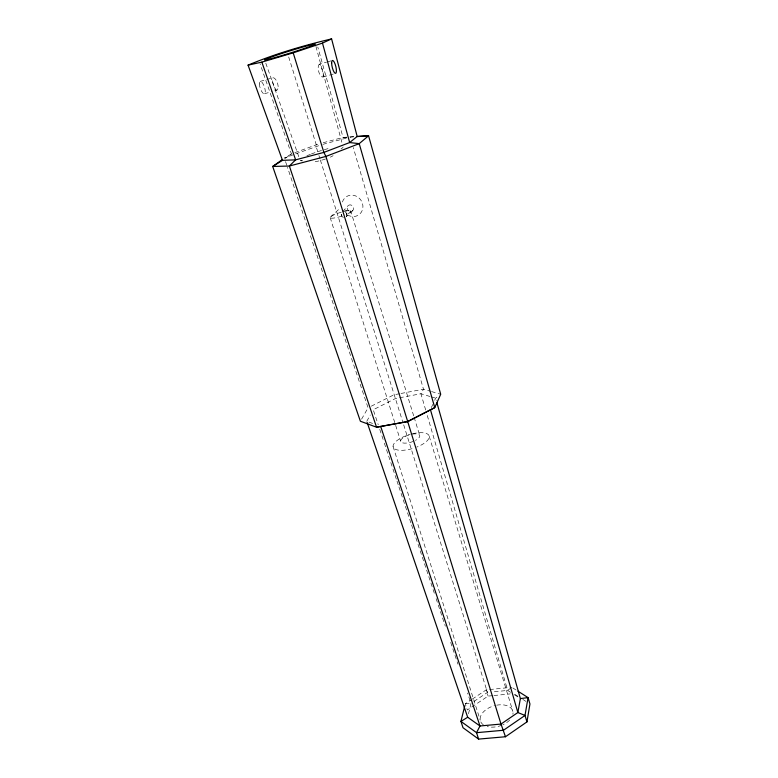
<?xml version="1.0" encoding="UTF-8"?>
<svg xmlns="http://www.w3.org/2000/svg" width="778" height="778" viewBox="0 0 778 778"><rect width="100%" height="100%" fill="white"/><g stroke="black" fill="none" stroke-linecap="round" stroke-linejoin="round"><path stroke-width="0.58" stroke-dasharray="3.89 2.92" d="M346.862 215.467L345.977 212.618A3.054 2.655 55.3 0 0 343.964 211.635M343.477 217.373A3.044 2.917 44 0 1 342.126 216.615L341.241 213.775M468.512 713.786L471.001 703.4L467.559 693.033M431.382 407.594L432.792 404.453M434.678 400.262L435.631 398.171L437.324 396.868M319.515 64.204A6.749 2.713 76.5 0 0 318.212 68.396A6.613 2.655 76.5 0 0 321.528 76.74L322.996 77.003L323.24 75.787A6.613 1.099 75.4 0 0 321.217 66.811A6.749 1.118 75.4 0 0 319.515 64.204L326.497 62.172M277.902 88.77L276.861 90.209L271.259 91.804M366.769 421.306L370.299 415.005M361.576 419.157L368.072 407.798L287.471 167.319M342.709 211.616L347.98 205.762M352.765 210.556L346.22 216.712A3.054 2.655 55.3 0 0 346.881 215.525M330.572 216.897L338.877 209.292M510.981 687.927L507.674 690.426L493.398 691.856M285.186 158.42L291.429 153.937L260.085 63.884M492.746 695.649L488.107 696.106L467.306 709.983L465.293 703.75L471.264 699.792M473.909 701.464L487.446 692.459L403.412 423.991M472.256 699.13L486.172 689.891L488.496 689.658M291.429 153.937L284.388 158.119L294.551 154.277M371.3 406.174L393.901 394.806L399.824 393.687M295.689 153.85L321.693 144.659M294.813 152.663L318.552 143.969M260.163 81.418L272.524 77.829A6.652 2.937 72 0 1 276.744 81.34A6.652 2.937 72 0 1 277.95 88.955M327.664 61.832L331.156 60.82M264.53 93.73L270.141 92.125M322.996 77.003L333.441 74.017M341.25 212.229L340.608 212.404A10.804 1.964 -17.3 0 0 330.193 217.733A10.804 1.964 -17.3 0 0 342.194 216.002M323.22 142.724L343.049 137.434L353.65 136.695M322.831 144.358L346.803 137.969M343.254 211.684L345.714 211.149A10.804 1.964 -17.3 0 1 350.829 211.402L413.75 416.084M401.001 393.464L423.495 389.224L430.38 391.237M489.654 689.541L511.798 687.305M493.904 695.532L510.193 693.908M353.679 136.821L350.236 137.054L350.917 139.379M465.293 703.75L471.001 703.4M346.648 137.249L343.049 137.434L317.784 47.02M276.861 90.209L275.986 89.781A6.525 1.352 71.3 0 1 272.99 83.197A6.525 1.352 71.3 0 1 272.524 77.897M302.671 160.832L300.434 160.628A22.591 2.898 -17.3 0 0 302.37 160.783M344.761 210.118L349.458 210.78M431.527 391.567L440.708 394.261M429.971 396.479L420.917 393.756L395.438 398.54L373.236 409.753L378.225 424.72M431.1 396.819L435.631 398.171L436.283 400.514M368.908 422.094L373.197 423.67M512.819 687.947L516.884 690.524M514.705 694.219L518.77 696.816M522.835 699.422L525.879 701.367M510.601 692.303L507.674 690.426L427.044 414.703M514.511 694.812L520.375 698.576M487.446 692.459L486.172 689.891L488.107 696.106M265.804 63.212L299.16 157.71M285.545 161.571L287.082 166.171M379.752 429.33L383.972 441.992M384.351 443.149L396.624 479.997M397.004 481.144L398.54 485.754M398.929 486.902L411.192 523.75M411.581 524.907L434.581 594.003M436.118 598.603L445.317 626.241M450.686 642.365L457.97 664.247M393.065 446.514L480.221 720.165M330.173 217.548L400.631 441.175M288.667 56.94L316.218 144.591L316.024 146.167L318.562 154.268M318.922 155.425L320.011 158.887M320.371 160.044L403.053 422.833M341.192 214.3L341.785 216.206M346.307 213.046L346.891 214.961M414.11 417.241L419.799 435.738M429.223 436.273L512.887 711.481M425.683 410.045L420.917 393.756L423.495 389.224L353.28 147.519M315.946 46.495L342.164 143.453M343.117 146.964A22.591 2.898 -17.3 0 1 340.988 148.899M306.882 155.775A22.591 2.898 -17.3 0 1 310.441 154.316M311.404 153.947A22.591 2.898 -17.3 0 1 322.092 150.319M324.3 149.677A22.591 2.898 -17.3 0 1 329.658 148.238M333.11 155.61A11.009 1.459 -17.3 0 1 330.29 157.156M325.476 159.004A11.009 1.459 -17.3 0 1 312.484 161.425M412.564 433.725A18.828 7.148 -17.3 0 1 429.135 435.904A18.828 7.148 -17.3 0 1 416.765 447.097M412.039 448.692A18.828 7.148 -17.3 0 1 393.075 446.63A18.828 7.148 -17.3 0 1 410.23 434.319M412.214 434.134A9.978 3.764 -17.3 0 1 419.653 435.291A9.978 3.764 -17.3 0 1 415.442 440.387M413.167 441.437A9.978 3.764 -17.3 0 1 400.777 441.68A9.978 3.764 -17.3 0 1 409.743 434.708M350.829 211.402A10.804 1.964 -17.3 0 1 345.597 214.738M342.417 202.027A10.999 10.192 53.2 0 1 356.917 196.503A10.999 10.192 53.2 0 1 361.206 212.394A10.999 10.192 53.2 0 1 345.461 213.289M496.675 705.179A16.921 10.474 -17.3 0 1 512.916 714.292M509.648 720.097A16.921 10.474 -17.3 0 1 502.802 724.795M501.781 725.232A16.921 10.474 -17.3 0 1 487.184 726.555M483.323 724.804A16.921 10.474 -17.3 0 1 494.555 705.646M259.385 83.956A6.535 2.198 71.4 0 0 263.946 93.788A6.535 2.198 71.4 0 0 263.674 84.997A6.535 2.198 71.4 0 0 259.385 83.956M347.144 208.057A3.384 3.131 51.2 0 0 352.123 211.052A3.384 3.131 51.2 0 0 351.87 205.363A3.384 3.131 51.2 0 0 347.144 208.057"/><path stroke-width="1.17" d="M464.758 705.928L460.936 721.4L463.007 727.722L478.606 739.1L505.476 736.747L526.939 721.906L529.944 703.973L528.067 697.613L517.905 691.165M436.944 402.848L520.375 698.576L517.856 712.531L501.003 724.065L479.977 725.981L467.685 717.248L367.158 422.454M357.18 136.451L349.662 142.559L323.862 152.4L295.621 159.85L282.502 160.336L272.699 166.463L360.389 421.229L376.533 427.21L407.866 421.559L434.756 407.623L440.708 394.261L368.568 135.78L357.18 136.451L331.593 38.9C303.206 45.601 274.984 53.877 248.056 65.138L282.502 160.336M282.433 159.509L272.699 166.463L289.367 166.025L325.914 156.427L359.222 143.648L368.568 135.78L357.112 136.578M467.685 717.248L460.936 721.4L476.544 732.672L478.606 739.1M331.593 38.9L322.481 43.091L349.662 142.559L359.222 143.648L434.756 407.623L407.448 421.598L376.533 427.21L289.367 166.025L295.621 159.85L261.855 62.133L248.056 65.138M261.855 62.133L293.209 52.855L322.481 43.091M520.375 698.576L528.067 697.613L525.004 715.449L526.939 721.906M380.685 426.422L479.977 725.981L476.544 732.672L503.473 730.27L525.004 715.449L517.856 712.531L430.438 409.685M505.476 736.747L501.003 724.065L325.914 156.427L323.862 152.4L293.209 52.855M312.357 44.521L308.565 45.464A26.608 1.06 -17.3 0 0 266.397 58.904A26.608 1.06 -17.3 0 0 291.215 52.719A26.608 1.06 -17.3 0 0 312.357 44.521M331.642 63.047A6.681 1.848 76.2 0 0 335.279 73.375A6.681 1.848 76.2 0 0 335.192 64.341A6.681 1.848 76.2 0 0 331.642 63.047"/></g></svg>
